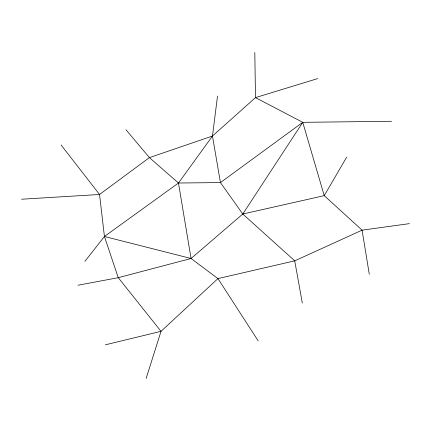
<?xml version="1.0" encoding="UTF-8"?>
<svg xmlns="http://www.w3.org/2000/svg" width="431" height="431" viewBox="0 0 431 431"><rect width="100%" height="100%" fill="white"/><g stroke="black" fill="none" stroke-linecap="round" stroke-linejoin="round"><path stroke-width="0.65" d="M302.309 303.041L294.729 260.841L242.788 214.029L220.446 182.577L212.467 136.034L217.526 96.059M146.131 378.466L161.027 331.326L217.946 278.604L294.729 260.841L362.088 230.17L409.45 223.635M346.599 157.283L324.236 195.647L242.788 214.029L191.057 258.498L118.256 277.683L77.995 285.225M242.788 214.029L302.751 122.334L391.585 121.278M84.891 261.364L104.431 236.49L178.477 183.024L212.467 136.034L255.481 97.611L317.615 78.614M369.281 274.218L362.088 230.17L324.236 195.647L302.751 122.334L220.446 182.577L178.477 183.024L149.412 157.617L125.933 129.704M212.467 136.034L149.412 157.617L99.534 194.483L21.55 199.224M105.385 344.816L161.027 331.326L118.256 277.683L104.431 236.49L99.534 194.483L61.127 145.042M104.431 236.49L191.057 258.498L217.946 278.604L258.191 340.883M302.751 122.334L255.481 97.611L254.813 52.534M178.477 183.024L191.057 258.498"/></g></svg>
